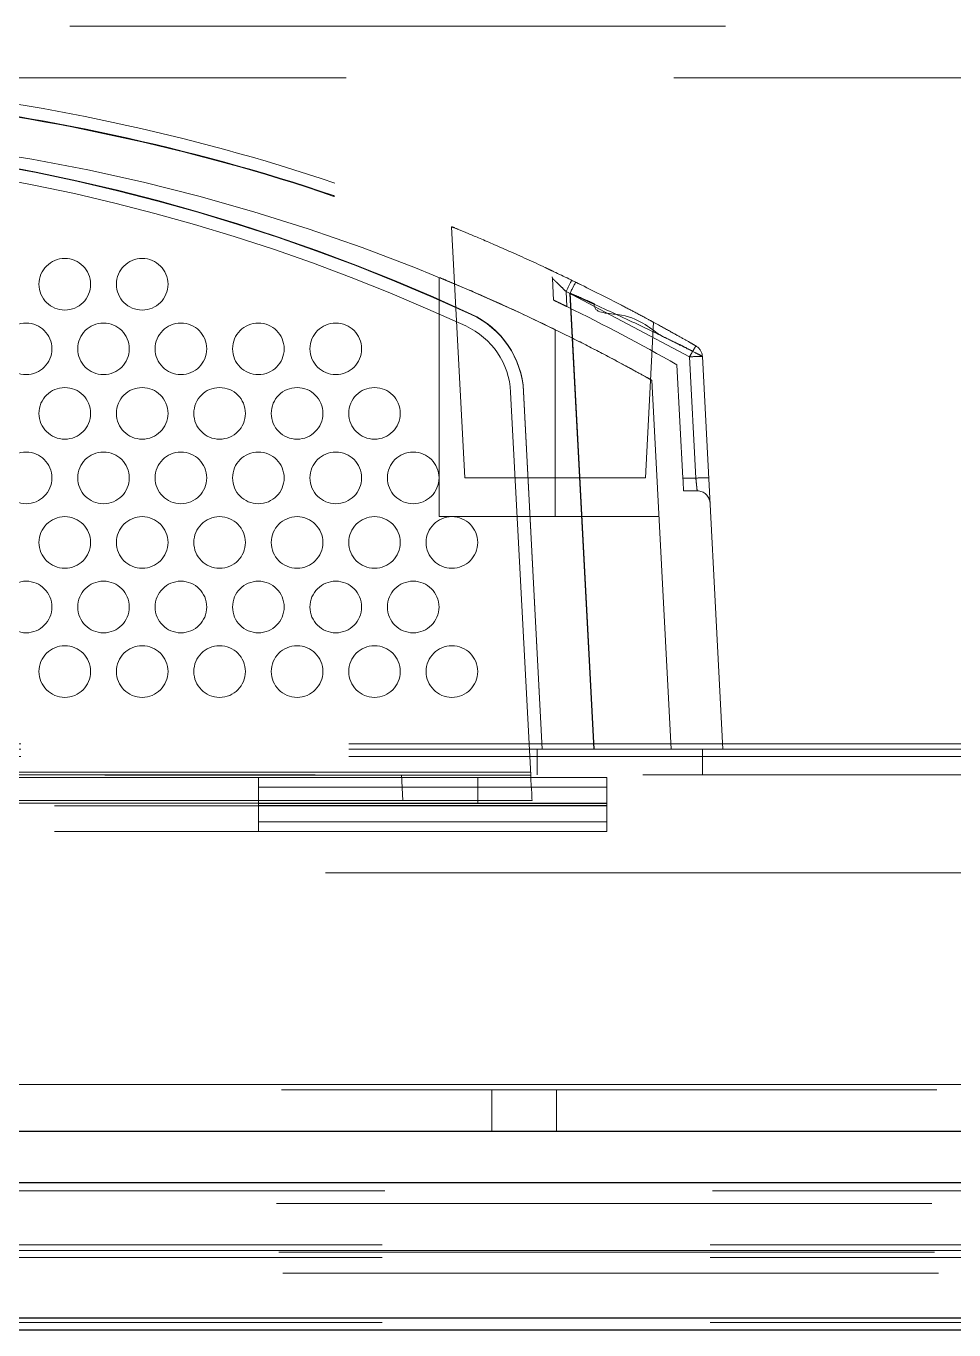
# Model space of a CAD drawing. Header units: millimetres. Extents: x 108 to 5832, y 144 to 4056.
# Drawn here: x 1396.5 to 1432.5, y 2801.3 to 2851.8 of the extents above; entities that cross this region are included whole.
import ezdxf

# ---------------------------------------------------------------- set-up
doc = ezdxf.new("R2010")
doc.units = ezdxf.units.MM
doc.header["$LTSCALE"] = 20
doc.linetypes.add('HIDDEN', pattern=[1.905, 1.27, -0.635])

msp = doc.modelspace()

# ---------------------------------------------------------------- linework, layer by layer
at = {"color": 1, "linetype": 'HIDDEN', "lineweight": 18}
for p, q in [((1131.502, 2851.787), (1454.602, 2851.787)), ((1383.502, 2849.787), (1454.602, 2849.787)), ((1412.992, 2844.016), (1413.502, 2834.287)), ((1412.502, 2842.033), (1412.502, 2832.787)), ((1416.891, 2842.073), (1416.899, 2842.009)), ((1416.899, 2842.009), (1416.943, 2841.172)), ((1417.456, 2840.923), (1417.425, 2841.503)), ((1422.206, 2838.975), (1417.425, 2841.503)), ((1417.425, 2841.503), (1422.206, 2838.975)), ((1422.206, 2838.975), (1417.425, 2841.503)), ((1417.425, 2841.503), (1422.206, 2838.975)), ((1422.206, 2838.975), (1417.425, 2841.503)), ((1417.425, 2841.503), (1422.206, 2838.975)), ((1422.206, 2838.975), (1417.425, 2841.503)), ((1417.425, 2841.503), (1422.206, 2838.975)), ((1422.206, 2838.975), (1417.425, 2841.503)), ((1417.425, 2841.503), (1422.206, 2838.975)), ((1422.206, 2838.975), (1417.425, 2841.503)), ((1417.425, 2841.503), (1422.206, 2838.975)), ((1422.206, 2838.975), (1417.425, 2841.503)), ((1417.425, 2841.503), (1422.206, 2838.975)), ((1422.206, 2838.975), (1417.425, 2841.503)), ((1417.425, 2841.503), (1422.206, 2838.975)), ((1422.206, 2838.975), (1417.425, 2841.503)), ((1417.425, 2841.503), (1422.206, 2838.975)), ((1422.206, 2838.975), (1417.425, 2841.503)), ((1417.425, 2841.503), (1422.206, 2838.975)), ((1422.206, 2838.975), (1417.425, 2841.503)), ((1417.425, 2841.503), (1422.206, 2838.975)), ((1422.206, 2838.975), (1417.425, 2841.503)), ((1417.425, 2841.503), (1422.206, 2838.975)), ((1422.206, 2838.975), (1417.425, 2841.503)), ((1417.425, 2841.503), (1422.206, 2838.975)), ((1422.206, 2838.975), (1417.425, 2841.503)), ((1417.425, 2841.503), (1422.206, 2838.975)), ((1422.206, 2838.975), (1417.425, 2841.503)), ((1417.425, 2841.503), (1422.206, 2838.975)), ((1422.206, 2838.975), (1417.425, 2841.503)), ((1417.425, 2841.503), (1422.206, 2838.975)), ((1422.206, 2838.975), (1417.425, 2841.503)), ((1417.425, 2841.503), (1422.206, 2838.975)), ((1422.206, 2838.975), (1417.425, 2841.503)), ((1417.425, 2841.503), (1422.206, 2838.975)), ((1422.206, 2838.975), (1417.425, 2841.503)), ((1417.425, 2841.503), (1422.206, 2838.975)), ((1417.573, 2841.426), (1418.498, 2823.787)), ((1418.509, 2823.787), (1417.584, 2841.443)), ((1413.75, 2840.617), (1413.75, 2840.634)), ((1420.502, 2834.287), (1420.818, 2840.313)), ((1417.002, 2840.032), (1417.002, 2832.787)), ((1417.663, 2839.705), (1418.497, 2823.787)), ((1418.504, 2823.787), (1417.67, 2839.701)), ((1421.951, 2834.279), (1421.721, 2838.667)), ((1422.206, 2838.975), (1422.452, 2834.279)), ((1422.706, 2838.992), (1423.502, 2823.787)), ((1415.278, 2837.605), (1416.055, 2822.779)), ((1415.778, 2837.64), (1415.778, 2837.622)), ((1416.504, 2823.787), (1415.778, 2837.64)), ((1415.778, 2837.622), (1416.503, 2823.787)), ((1421.5, 2823.787), (1420.751, 2838.067)), ((1413.502, 2834.287), (1420.502, 2834.287)), ((1422.452, 2834.279), (1421.951, 2834.279)), ((1421.977, 2833.787), (1422.504, 2833.787)), ((1412.502, 2832.787), (1417.002, 2832.787)), ((1417.002, 2832.787), (1421.028, 2832.787)), ((1142.302, 2823.987), (1445.702, 2823.987)), ((1142.302, 2823.787), (1445.702, 2823.787)), ((1142.302, 2823.5), (1445.702, 2823.5)), ((1416.302, 2823.787), (1416.302, 2822.787)), ((1422.707, 2822.787), (1422.707, 2823.787)), ((1445.803, 2822.787), (1142.202, 2822.787)), ((1170.949, 2822.779), (1416.055, 2822.779)), ((1416.05, 2822.886), (1170.955, 2822.886)), ((1394.502, 2822.687), (1405.502, 2822.687)), ((1405.502, 2822.687), (1419.002, 2822.687)), ((1405.502, 2822.687), (1405.502, 2822.307)), ((1411.1, 2821.787), (1411.048, 2822.787)), ((1414.002, 2822.687), (1414.002, 2821.687)), ((1419.002, 2822.307), (1419.002, 2822.687)), ((1405.502, 2822.307), (1419.002, 2822.307)), ((1405.502, 2822.307), (1405.502, 2821.675)), ((1419.002, 2821.675), (1419.002, 2822.307)), ((1169.002, 2821.587), (1419.002, 2821.587)), ((1416.107, 2821.787), (1170.898, 2821.787)), ((1394.502, 2821.687), (1405.502, 2821.687)), ((1405.502, 2821.687), (1419.002, 2821.687)), ((1405.502, 2821.675), (1419.002, 2821.675)), ((1405.502, 2821.587), (1405.502, 2821.675)), ((1419.002, 2821.599), (1405.502, 2821.599)), ((1405.502, 2820.587), (1405.502, 2821.587)), ((1419.002, 2821.675), (1419.002, 2821.587)), ((1419.002, 2821.587), (1419.002, 2820.587)), ((1405.502, 2820.968), (1419.002, 2820.968)), ((1169.002, 2820.587), (1419.002, 2820.587)), ((1471.602, 2818.987), (1126.51, 2818.987)), ((1120.109, 2810.787), (2765.495, 2810.787)), ((2765.295, 2810.587), (1120.309, 2810.587)), ((2759.095, 2810.787), (1126.51, 2810.787)), ((1414.552, 2810.587), (1414.552, 2808.987)), ((1417.052, 2808.987), (1417.052, 2810.587)), ((1448.502, 2806.67), (1139.502, 2806.67)), ((1139.502, 2806.187), (1448.502, 2806.187)), ((1448.402, 2804.587), (1139.602, 2804.587)), ((1448.402, 2804.358), (1139.602, 2804.358)), ((1139.602, 2804.358), (1448.402, 2804.358)), ((1139.602, 2804.298), (1448.402, 2804.298)), ((1448.402, 2804.087), (1139.6, 2804.087)), ((1139.752, 2803.487), (1448.252, 2803.487)), ((1448.502, 2801.761), (1139.502, 2801.761)), ((1448.402, 2801.577), (1139.602, 2801.577)), ((1169.002, 2801.297), (1419.002, 2801.297)), ((1417.502, 2801.297), (1417.502, 2801.287)), ((1419.002, 2801.297), (1419.002, 2801.287))]:
    msp.add_line(p, q, dxfattribs=at)
at = {"color": 7, "linetype": 'Continuous', "lineweight": 25}
for p, q in [((1119.802, 2808.987), (2765.802, 2808.987)), ((1467.802, 2806.987), (1121.802, 2806.987)), ((1139.502, 2801.761), (1448.502, 2801.761)), ((1139.502, 2801.287), (1448.502, 2801.287))]:
    msp.add_line(p, q, dxfattribs=at)
at = {"color": 1, "linetype": 'HIDDEN', "lineweight": 18, "flags": 128}
for points in [[(1421.951, 2834.279), (1421.956, 2834.182), (1421.961, 2834.09), (1421.965, 2834.005), (1421.969, 2833.931), (1421.973, 2833.87), (1421.975, 2833.825), (1421.976, 2833.797), (1421.977, 2833.787)], [(1416.107, 2821.787), (1416.106, 2821.806), (1416.103, 2821.863), (1416.098, 2821.954), (1416.092, 2822.077), (1416.084, 2822.227), (1416.075, 2822.399), (1416.065, 2822.585), (1416.055, 2822.779)]]:
    msp.add_lwpolyline(points, dxfattribs=at)
at = {"color": 1, "linetype": 'HIDDEN', "lineweight": 18}
for centre in [(1398.002, 2841.787), (1401.002, 2841.787), (1396.502, 2839.287), (1399.502, 2839.287), (1402.502, 2839.287), (1405.502, 2839.287), (1408.502, 2839.287), (1398.002, 2836.787), (1401.002, 2836.787), (1404.002, 2836.787), (1407.002, 2836.787), (1410.002, 2836.787), (1396.502, 2834.287), (1399.502, 2834.287), (1402.502, 2834.287), (1405.502, 2834.287), (1408.502, 2834.287), (1411.502, 2834.287), (1398.002, 2831.787), (1401.002, 2831.787), (1404.002, 2831.787), (1407.002, 2831.787), (1410.002, 2831.787), (1413.002, 2831.787), (1396.502, 2829.287), (1399.502, 2829.287), (1402.502, 2829.287), (1405.502, 2829.287), (1408.502, 2829.287), (1411.502, 2829.287), (1398.002, 2826.787), (1401.002, 2826.787), (1404.002, 2826.787), (1407.002, 2826.787), (1410.002, 2826.787), (1413.002, 2826.787)]:
    msp.add_circle(centre, 1, dxfattribs=at)
for centre, radius, start, end in [((1383.502, 2771.56), 76.227, 63.36981, 90), ((1382.002, 2771.883), 75.727, 65.21391, 84.77916), ((1382.002, 2771.865), 75.727, 65.21391, 84.77916), ((1382.002, 2771.874), 75.227, 65.21391, 84.76185), ((1431.753, 2834.688), 15.865, 152.7851, 154.5626), ((1447.779, 2826.829), 33.548, 153.3592, 154.2065), ((1422.209, 2839.315), 5.091, 149.9268, 155.293), ((1412.282, 2837.457), 3.5, 2.9997, 65.2138), ((1383.502, 2771.56), 77.227, 60.33767, 63.918), ((1412.282, 2837.448), 3, 3, 65.2139), ((1412.282, 2837.439), 3.5, 2.9986, 65.215), ((1383.502, 2771.56), 76.227, 60.74772, 63.36981), ((1422.206, 2838.966), 0.5, 3, 60.1359), ((1422.705, 2831.857), 7.135, 89.9935, 94.0061), ((1422.953, 2827.119), 7.177, 90.008, 93.9979), ((1422.504, 2833.287), 0.5, 3, 90)]:
    msp.add_arc(centre, radius, start, end, dxfattribs=at)
for points, knots in [([(1383.502, 2849.787), (1386.423, 2849.694), (1392.29, 2849.505), (1401.01, 2847.951), (1409.613, 2845.534), (1415.065, 2843.092), (1417.803, 2841.866)], [0, 0, 0, 0, 0.246695, 0.495589, 0.746687, 1, 1, 1, 1]), ([(1383.502, 2849.313), (1386.443, 2849.218), (1392.324, 2849.026), (1401.024, 2847.461), (1409.53, 2845.052), (1414.899, 2842.646), (1417.584, 2841.443)], [0, 0, 0, 0, 0.24998, 0.499967, 0.74997, 1, 1, 1, 1]), ([(1383.502, 2849.292), (1386.432, 2849.197), (1392.311, 2849.006), (1401.018, 2847.441), (1409.531, 2845.031), (1414.898, 2842.625), (1417.573, 2841.426)], [0, 0, 0, 0, 0.249194, 0.499999, 0.750805, 1, 1, 1, 1]), ([(1417.967, 2841.784), (1417.582, 2841.972), (1416.721, 2842.391), (1415.356, 2843.013), (1414.127, 2843.547), (1413.301, 2843.89), (1413.017, 2844.006), (1412.978, 2844.021), (1413.015, 2844.008), (1413.222, 2843.922), (1413.24, 2843.915)], [0, 0, 0, 0, 0.145311, 0.324622, 0.498594, 0.659046, 0.805981, 0.848565, 0.987146, 1, 1, 1, 1]), ([(1416.611, 2842.435), (1416.615, 2842.433), (1416.624, 2842.429), (1416.694, 2842.397), (1416.797, 2842.348), (1416.891, 2842.304), (1416.939, 2842.281)], [0, 0, 0, 0, 0.249204, 0.499999, 0.746629, 1, 1, 1, 1]), ([(1416.611, 2842.435), (1416.615, 2842.433), (1416.624, 2842.429), (1416.694, 2842.397), (1416.797, 2842.348), (1416.891, 2842.304), (1416.939, 2842.281)], [0, 0, 0, 0, 0.249204, 0.499999, 0.746629, 1, 1, 1, 1]), ([(1416.611, 2842.435), (1416.615, 2842.433), (1416.624, 2842.429), (1416.694, 2842.397), (1416.797, 2842.348), (1416.891, 2842.304), (1416.939, 2842.281)], [0, 0, 0, 0, 0.249204, 0.499999, 0.746629, 1, 1, 1, 1]), ([(1416.611, 2842.435), (1416.615, 2842.433), (1416.624, 2842.429), (1416.694, 2842.397), (1416.797, 2842.348), (1416.891, 2842.304), (1416.939, 2842.281)], [0, 0, 0, 0, 0.249204, 0.499999, 0.746629, 1, 1, 1, 1]), ([(1416.611, 2842.435), (1416.615, 2842.433), (1416.624, 2842.429), (1416.694, 2842.397), (1416.797, 2842.348), (1416.891, 2842.304), (1416.939, 2842.281)], [0, 0, 0, 0, 0.249204, 0.499999, 0.746629, 1, 1, 1, 1]), ([(1416.611, 2842.435), (1416.615, 2842.433), (1416.624, 2842.429), (1416.694, 2842.397), (1416.797, 2842.348), (1416.891, 2842.304), (1416.939, 2842.281)], [0, 0, 0, 0, 0.249204, 0.499999, 0.746629, 1, 1, 1, 1]), ([(1416.611, 2842.435), (1416.615, 2842.433), (1416.624, 2842.429), (1416.694, 2842.397), (1416.797, 2842.348), (1416.891, 2842.304), (1416.939, 2842.281)], [0, 0, 0, 0, 0.249204, 0.499999, 0.746629, 1, 1, 1, 1]), ([(1416.611, 2842.435), (1416.615, 2842.433), (1416.624, 2842.429), (1416.694, 2842.397), (1416.797, 2842.348), (1416.891, 2842.304), (1416.939, 2842.281)], [0, 0, 0, 0, 0.2493429, 0.5000026, 0.7466313, 1, 1, 1, 1]), ([(1416.611, 2842.435), (1416.615, 2842.433), (1416.624, 2842.429), (1416.694, 2842.397), (1416.797, 2842.348), (1416.891, 2842.304), (1416.939, 2842.281)], [0, 0, 0, 0, 0.2493429, 0.5000026, 0.7466313, 1, 1, 1, 1]), ([(1416.611, 2842.435), (1416.615, 2842.433), (1416.624, 2842.429), (1416.694, 2842.397), (1416.797, 2842.348), (1416.891, 2842.304), (1416.939, 2842.281)], [0, 0, 0, 0, 0.249339, 0.500129, 0.746635, 1, 1, 1, 1]), ([(1416.611, 2842.435), (1416.615, 2842.433), (1416.624, 2842.429), (1416.694, 2842.397), (1416.797, 2842.348), (1416.891, 2842.304), (1416.939, 2842.281)], [0, 0, 0, 0, 0.249339, 0.500129, 0.746635, 1, 1, 1, 1]), ([(1416.611, 2842.435), (1416.615, 2842.433), (1416.624, 2842.429), (1416.694, 2842.397), (1416.797, 2842.348), (1416.891, 2842.304), (1416.939, 2842.281)], [0, 0, 0, 0, 0.249339, 0.500129, 0.746635, 1, 1, 1, 1]), ([(1416.611, 2842.435), (1416.615, 2842.433), (1416.624, 2842.429), (1416.694, 2842.397), (1416.797, 2842.348), (1416.891, 2842.304), (1416.939, 2842.281)], [0, 0, 0, 0, 0.249335, 0.500119, 0.74674, 1, 1, 1, 1]), ([(1416.611, 2842.435), (1416.615, 2842.433), (1416.624, 2842.429), (1416.694, 2842.397), (1416.797, 2842.348), (1416.891, 2842.304), (1416.939, 2842.281)], [0, 0, 0, 0, 0.249335, 0.500119, 0.74674, 1, 1, 1, 1]), ([(1416.611, 2842.435), (1416.615, 2842.433), (1416.624, 2842.429), (1416.694, 2842.397), (1416.797, 2842.348), (1416.891, 2842.304), (1416.939, 2842.281)], [0, 0, 0, 0, 0.249335, 0.500119, 0.74674, 1, 1, 1, 1]), ([(1416.611, 2842.435), (1416.615, 2842.433), (1416.624, 2842.429), (1416.694, 2842.397), (1416.797, 2842.348), (1416.891, 2842.304), (1416.939, 2842.281)], [0, 0, 0, 0, 0.249335, 0.500119, 0.74674, 1, 1, 1, 1]), ([(1416.611, 2842.435), (1416.615, 2842.433), (1416.624, 2842.429), (1416.694, 2842.397), (1416.797, 2842.348), (1416.891, 2842.304), (1416.939, 2842.281)], [0, 0, 0, 0, 0.2492287, 0.5000486, 0.7467039, 1, 1, 1, 1]), ([(1416.611, 2842.435), (1416.615, 2842.433), (1416.624, 2842.429), (1416.694, 2842.397), (1416.797, 2842.348), (1416.891, 2842.304), (1416.939, 2842.281)], [0, 0, 0, 0, 0.249204, 0.499999, 0.746629, 1, 1, 1, 1]), ([(1416.611, 2842.435), (1416.615, 2842.433), (1416.624, 2842.429), (1416.694, 2842.397), (1416.797, 2842.348), (1416.891, 2842.304), (1416.939, 2842.281)], [0, 0, 0, 0, 0.249204, 0.499999, 0.746629, 1, 1, 1, 1]), ([(1417.002, 2840.032), (1416.461, 2840.292), (1415.376, 2840.813), (1413.93, 2841.455), (1412.951, 2841.871), (1412.496, 2842.058), (1412.544, 2842.038), (1412.558, 2842.033)], [0, 0, 0, 0, 0.2433454, 0.4872901, 0.7140938, 0.9204858, 1, 1, 1, 1]), ([(1417.425, 2841.503), (1417.361, 2841.566), (1417.237, 2841.689), (1417.089, 2841.832), (1416.992, 2841.923), (1416.939, 2841.973), (1416.905, 2842.004), (1416.901, 2842.007), (1416.899, 2842.009)], [0, 0, 0, 0, 0.277534, 0.540385, 0.671908, 0.790189, 0.898328, 1, 1, 1, 1]), ([(1416.899, 2842.009), (1416.901, 2842.007), (1416.905, 2842.004), (1416.939, 2841.973), (1416.992, 2841.923), (1417.089, 2841.832), (1417.236, 2841.689), (1417.361, 2841.566), (1417.425, 2841.503)], [0, 0, 0, 0, 0.101669, 0.20964, 0.32785, 0.459174, 0.722473, 1, 1, 1, 1]), ([(1417.425, 2841.503), (1417.361, 2841.566), (1417.237, 2841.689), (1417.089, 2841.832), (1416.992, 2841.923), (1416.939, 2841.973), (1416.905, 2842.004), (1416.901, 2842.007), (1416.899, 2842.009)], [0, 0, 0, 0, 0.277534, 0.540385, 0.671908, 0.790189, 0.898328, 1, 1, 1, 1]), ([(1416.899, 2842.009), (1416.901, 2842.007), (1416.905, 2842.004), (1416.939, 2841.973), (1416.992, 2841.923), (1417.089, 2841.832), (1417.236, 2841.689), (1417.361, 2841.566), (1417.425, 2841.503)], [0, 0, 0, 0, 0.101669, 0.20964, 0.32785, 0.459174, 0.722473, 1, 1, 1, 1]), ([(1417.425, 2841.503), (1417.361, 2841.566), (1417.237, 2841.689), (1417.089, 2841.832), (1416.992, 2841.923), (1416.939, 2841.973), (1416.905, 2842.004), (1416.901, 2842.007), (1416.899, 2842.009)], [0, 0, 0, 0, 0.277534, 0.540385, 0.671908, 0.790189, 0.898328, 1, 1, 1, 1]), ([(1416.899, 2842.009), (1416.901, 2842.007), (1416.905, 2842.004), (1416.939, 2841.973), (1416.992, 2841.923), (1417.089, 2841.832), (1417.236, 2841.689), (1417.361, 2841.566), (1417.425, 2841.503)], [0, 0, 0, 0, 0.101669, 0.20964, 0.32785, 0.459174, 0.722473, 1, 1, 1, 1]), ([(1417.425, 2841.503), (1417.361, 2841.566), (1417.237, 2841.689), (1417.089, 2841.832), (1416.992, 2841.923), (1416.939, 2841.973), (1416.905, 2842.004), (1416.901, 2842.007), (1416.899, 2842.009)], [0, 0, 0, 0, 0.277534, 0.540385, 0.671908, 0.790189, 0.898328, 1, 1, 1, 1]), ([(1416.899, 2842.009), (1416.901, 2842.007), (1416.905, 2842.004), (1416.939, 2841.973), (1416.992, 2841.923), (1417.089, 2841.832), (1417.236, 2841.689), (1417.361, 2841.566), (1417.425, 2841.503)], [0, 0, 0, 0, 0.101669, 0.20964, 0.32785, 0.459174, 0.722473, 1, 1, 1, 1]), ([(1417.425, 2841.503), (1417.361, 2841.566), (1417.237, 2841.689), (1417.089, 2841.832), (1416.992, 2841.923), (1416.939, 2841.973), (1416.905, 2842.004), (1416.901, 2842.007), (1416.899, 2842.009)], [0, 0, 0, 0, 0.277534, 0.540385, 0.671908, 0.790189, 0.898328, 1, 1, 1, 1]), ([(1416.899, 2842.009), (1416.901, 2842.007), (1416.905, 2842.004), (1416.939, 2841.973), (1416.992, 2841.923), (1417.089, 2841.832), (1417.236, 2841.689), (1417.361, 2841.566), (1417.425, 2841.503)], [0, 0, 0, 0, 0.101669, 0.20964, 0.32785, 0.459174, 0.722473, 1, 1, 1, 1]), ([(1417.425, 2841.503), (1417.361, 2841.566), (1417.237, 2841.689), (1417.089, 2841.832), (1416.992, 2841.923), (1416.939, 2841.973), (1416.905, 2842.004), (1416.901, 2842.007), (1416.899, 2842.009)], [0, 0, 0, 0, 0.2775, 0.540319, 0.671826, 0.790093, 0.898219, 1, 1, 1, 1]), ([(1416.899, 2842.009), (1416.901, 2842.007), (1416.905, 2842.004), (1416.939, 2841.973), (1416.992, 2841.923), (1417.089, 2841.832), (1417.236, 2841.689), (1417.361, 2841.566), (1417.425, 2841.503)], [0, 0, 0, 0, 0.101669, 0.20964, 0.32785, 0.459174, 0.722473, 1, 1, 1, 1]), ([(1417.425, 2841.503), (1417.361, 2841.566), (1417.237, 2841.689), (1417.089, 2841.832), (1416.992, 2841.923), (1416.939, 2841.973), (1416.905, 2842.004), (1416.901, 2842.007), (1416.899, 2842.009)], [0, 0, 0, 0, 0.2774982, 0.5403751, 0.6718122, 0.7900838, 0.8982148, 1, 1, 1, 1]), ([(1416.899, 2842.009), (1416.901, 2842.007), (1416.905, 2842.004), (1416.939, 2841.973), (1416.992, 2841.923), (1417.089, 2841.832), (1417.236, 2841.689), (1417.361, 2841.566), (1417.425, 2841.503)], [0, 0, 0, 0, 0.101669, 0.20964, 0.32785, 0.459174, 0.722473, 1, 1, 1, 1]), ([(1417.425, 2841.503), (1417.361, 2841.566), (1417.237, 2841.689), (1417.089, 2841.832), (1416.992, 2841.923), (1416.939, 2841.973), (1416.905, 2842.004), (1416.901, 2842.007), (1416.899, 2842.009)], [0, 0, 0, 0, 0.2774982, 0.5403751, 0.6718122, 0.7900838, 0.8982148, 1, 1, 1, 1]), ([(1416.899, 2842.009), (1416.901, 2842.007), (1416.905, 2842.004), (1416.939, 2841.973), (1416.992, 2841.923), (1417.089, 2841.832), (1417.236, 2841.689), (1417.361, 2841.566), (1417.425, 2841.503)], [0, 0, 0, 0, 0.101669, 0.20964, 0.32785, 0.459174, 0.722473, 1, 1, 1, 1]), ([(1417.425, 2841.503), (1417.361, 2841.566), (1417.237, 2841.689), (1417.089, 2841.832), (1416.992, 2841.923), (1416.939, 2841.973), (1416.905, 2842.004), (1416.901, 2842.007), (1416.899, 2842.009)], [0, 0, 0, 0, 0.277503, 0.540384, 0.671823, 0.790193, 0.898213, 1, 1, 1, 1]), ([(1416.899, 2842.009), (1416.901, 2842.007), (1416.905, 2842.004), (1416.939, 2841.973), (1416.992, 2841.923), (1417.089, 2841.832), (1417.236, 2841.689), (1417.361, 2841.566), (1417.425, 2841.503)], [0, 0, 0, 0, 0.101669, 0.20964, 0.32785, 0.459174, 0.722473, 1, 1, 1, 1]), ([(1417.425, 2841.503), (1417.361, 2841.566), (1417.237, 2841.689), (1417.089, 2841.832), (1416.992, 2841.923), (1416.939, 2841.973), (1416.905, 2842.004), (1416.901, 2842.007), (1416.899, 2842.009)], [0, 0, 0, 0, 0.277503, 0.540384, 0.671823, 0.790193, 0.898213, 1, 1, 1, 1]), ([(1416.899, 2842.009), (1416.901, 2842.007), (1416.905, 2842.004), (1416.939, 2841.973), (1416.992, 2841.923), (1417.089, 2841.832), (1417.236, 2841.689), (1417.361, 2841.566), (1417.425, 2841.503)], [0, 0, 0, 0, 0.101669, 0.20964, 0.32785, 0.459174, 0.722473, 1, 1, 1, 1]), ([(1417.425, 2841.503), (1417.361, 2841.566), (1417.237, 2841.689), (1417.089, 2841.832), (1416.992, 2841.923), (1416.939, 2841.973), (1416.905, 2842.004), (1416.901, 2842.007), (1416.899, 2842.009)], [0, 0, 0, 0, 0.277503, 0.540384, 0.671823, 0.790193, 0.898213, 1, 1, 1, 1]), ([(1416.899, 2842.009), (1416.901, 2842.007), (1416.905, 2842.004), (1416.939, 2841.973), (1416.992, 2841.923), (1417.089, 2841.832), (1417.236, 2841.689), (1417.361, 2841.566), (1417.425, 2841.503)], [0, 0, 0, 0, 0.101669, 0.20964, 0.32785, 0.459174, 0.722473, 1, 1, 1, 1]), ([(1417.425, 2841.503), (1417.361, 2841.566), (1417.237, 2841.689), (1417.089, 2841.832), (1416.992, 2841.923), (1416.939, 2841.973), (1416.905, 2842.004), (1416.901, 2842.007), (1416.899, 2842.009)], [0, 0, 0, 0, 0.277526, 0.540369, 0.671812, 0.790186, 0.89821, 1, 1, 1, 1]), ([(1416.899, 2842.009), (1416.901, 2842.007), (1416.905, 2842.004), (1416.939, 2841.973), (1416.992, 2841.923), (1417.089, 2841.832), (1417.236, 2841.689), (1417.361, 2841.566), (1417.425, 2841.503)], [0, 0, 0, 0, 0.101669, 0.20964, 0.32785, 0.459174, 0.722473, 1, 1, 1, 1]), ([(1417.425, 2841.503), (1417.361, 2841.566), (1417.237, 2841.689), (1417.089, 2841.832), (1416.992, 2841.923), (1416.939, 2841.973), (1416.905, 2842.004), (1416.901, 2842.007), (1416.899, 2842.009)], [0, 0, 0, 0, 0.277526, 0.540369, 0.671812, 0.790186, 0.89821, 1, 1, 1, 1]), ([(1416.899, 2842.009), (1416.901, 2842.007), (1416.905, 2842.004), (1416.939, 2841.973), (1416.992, 2841.923), (1417.088, 2841.832), (1417.237, 2841.689), (1417.361, 2841.566), (1417.425, 2841.503)], [0, 0, 0, 0, 0.101666, 0.209634, 0.327841, 0.459237, 0.722481, 1, 1, 1, 1]), ([(1417.425, 2841.503), (1417.361, 2841.566), (1417.237, 2841.689), (1417.089, 2841.832), (1416.992, 2841.923), (1416.939, 2841.973), (1416.905, 2842.004), (1416.901, 2842.007), (1416.899, 2842.009)], [0, 0, 0, 0, 0.277526, 0.540369, 0.671812, 0.790186, 0.89821, 1, 1, 1, 1]), ([(1416.899, 2842.009), (1416.901, 2842.007), (1416.905, 2842.004), (1416.939, 2841.973), (1416.992, 2841.923), (1417.088, 2841.832), (1417.237, 2841.689), (1417.361, 2841.566), (1417.425, 2841.503)], [0, 0, 0, 0, 0.101666, 0.209634, 0.327841, 0.459237, 0.722481, 1, 1, 1, 1]), ([(1417.425, 2841.503), (1417.361, 2841.566), (1417.237, 2841.689), (1417.089, 2841.832), (1416.992, 2841.923), (1416.939, 2841.973), (1416.905, 2842.004), (1416.901, 2842.007), (1416.899, 2842.009)], [0, 0, 0, 0, 0.277526, 0.540369, 0.671812, 0.790186, 0.89821, 1, 1, 1, 1]), ([(1416.899, 2842.009), (1416.901, 2842.007), (1416.905, 2842.004), (1416.939, 2841.973), (1416.992, 2841.923), (1417.088, 2841.832), (1417.237, 2841.689), (1417.361, 2841.566), (1417.425, 2841.503)], [0, 0, 0, 0, 0.101666, 0.209634, 0.327841, 0.459237, 0.722481, 1, 1, 1, 1]), ([(1417.425, 2841.503), (1417.361, 2841.566), (1417.237, 2841.689), (1417.089, 2841.832), (1416.992, 2841.923), (1416.939, 2841.973), (1416.905, 2842.004), (1416.901, 2842.007), (1416.899, 2842.009)], [0, 0, 0, 0, 0.2775285, 0.5403737, 0.6718186, 0.7901932, 0.8983305, 1, 1, 1, 1]), ([(1416.899, 2842.009), (1416.901, 2842.007), (1416.905, 2842.004), (1416.939, 2841.973), (1416.992, 2841.923), (1417.088, 2841.832), (1417.237, 2841.689), (1417.361, 2841.566), (1417.425, 2841.503)], [0, 0, 0, 0, 0.101664, 0.209631, 0.327836, 0.459231, 0.72247, 1, 1, 1, 1]), ([(1417.425, 2841.503), (1417.361, 2841.566), (1417.237, 2841.689), (1417.089, 2841.832), (1416.992, 2841.923), (1416.939, 2841.973), (1416.905, 2842.004), (1416.901, 2842.007), (1416.899, 2842.009)], [0, 0, 0, 0, 0.2775285, 0.5403737, 0.6718186, 0.7901932, 0.8983305, 1, 1, 1, 1]), ([(1416.899, 2842.009), (1416.901, 2842.007), (1416.905, 2842.004), (1416.939, 2841.973), (1416.992, 2841.923), (1417.088, 2841.832), (1417.237, 2841.689), (1417.361, 2841.566), (1417.425, 2841.503)], [0, 0, 0, 0, 0.101555, 0.209535, 0.327754, 0.459165, 0.722437, 1, 1, 1, 1]), ([(1417.425, 2841.503), (1417.361, 2841.566), (1417.237, 2841.689), (1417.089, 2841.832), (1416.992, 2841.923), (1416.939, 2841.973), (1416.905, 2842.004), (1416.901, 2842.007), (1416.899, 2842.009)], [0, 0, 0, 0, 0.2775285, 0.5403737, 0.6718186, 0.7901932, 0.8983305, 1, 1, 1, 1]), ([(1416.899, 2842.009), (1416.901, 2842.007), (1416.905, 2842.004), (1416.939, 2841.973), (1416.992, 2841.923), (1417.088, 2841.832), (1417.237, 2841.689), (1417.361, 2841.566), (1417.425, 2841.503)], [0, 0, 0, 0, 0.101555, 0.209535, 0.327754, 0.459165, 0.722437, 1, 1, 1, 1]), ([(1417.425, 2841.503), (1417.361, 2841.566), (1417.237, 2841.689), (1417.089, 2841.832), (1416.992, 2841.923), (1416.939, 2841.973), (1416.905, 2842.004), (1416.901, 2842.007), (1416.899, 2842.009)], [0, 0, 0, 0, 0.2775285, 0.5403737, 0.6718186, 0.7901932, 0.8983305, 1, 1, 1, 1]), ([(1416.899, 2842.009), (1416.901, 2842.007), (1416.905, 2842.004), (1416.939, 2841.973), (1416.992, 2841.923), (1417.088, 2841.832), (1417.237, 2841.689), (1417.361, 2841.566), (1417.425, 2841.503)], [0, 0, 0, 0, 0.101555, 0.209535, 0.327754, 0.459165, 0.722437, 1, 1, 1, 1]), ([(1417.803, 2841.866), (1418.369, 2841.585), (1419.501, 2841.023), (1420.773, 2840.341), (1421.593, 2839.888), (1422.072, 2839.619), (1422.394, 2839.435), (1422.435, 2839.411), (1422.455, 2839.399)], [0, 0, 0, 0, 0.248402, 0.497534, 0.623288, 0.748671, 0.873952, 1, 1, 1, 1]), ([(1416.943, 2841.172), (1416.947, 2841.17), (1416.957, 2841.165), (1417.029, 2841.13), (1417.137, 2841.078), (1417.284, 2841.007), (1417.396, 2840.952), (1417.456, 2840.923)], [0, 0, 0, 0, 0.181665, 0.362992, 0.552265, 0.7629, 1, 1, 1, 1]), ([(1422.706, 2838.992), (1422.684, 2839.004), (1422.64, 2839.027), (1422.296, 2839.203), (1421.776, 2839.467), (1420.884, 2839.907), (1419.503, 2840.568), (1418.241, 2841.135), (1417.611, 2841.41), (1417.573, 2841.426)], [0, 0, 0, 0, 0.124531, 0.253305, 0.373111, 0.504483, 0.752731, 0.985411, 1, 1, 1, 1]), ([(1417.584, 2841.443), (1417.819, 2841.34), (1418.112, 2841.211), (1418.418, 2841.076), (1418.494, 2841.04), (1418.513, 2841.032), (1418.518, 2841.029), (1418.519, 2841.029), (1418.52, 2841.029), (1418.52, 2841.029), (1418.47, 2840.658), (1420.085, 2840.701), (1420.818, 2839.888), (1421.783, 2839.487), (1422.292, 2839.21), (1422.64, 2839.032), (1422.684, 2839.005), (1422.706, 2838.992)], [0, 0, 0, 0, 0.092662, 0.115885, 0.121712, 0.123185, 0.123554, 0.123655, 0.123679, 0.123687, 0.123691, 0.246695, 0.494291, 0.625532, 0.746197, 0.874641, 1, 1, 1, 1]), ([(1420.818, 2840.313), (1420.781, 2840.334), (1420.705, 2840.375), (1420.232, 2840.631), (1419.768, 2840.872), (1419.574, 2840.973)], [0, 0, 0, 0, 0.368796, 0.736893, 1, 1, 1, 1]), ([(1420.751, 2838.067), (1420.725, 2838.081), (1420.672, 2838.111), (1420.265, 2838.337), (1419.65, 2838.673), (1418.769, 2839.143), (1418.063, 2839.501), (1417.67, 2839.701)], [0, 0, 0, 0, 0.174759, 0.349191, 0.531545, 0.738937, 1, 1, 1, 1]), ([(1422.455, 2839.399), (1422.453, 2839.397), (1422.45, 2839.392), (1422.425, 2839.35), (1422.387, 2839.286), (1422.34, 2839.207), (1422.284, 2839.107), (1422.233, 2839.031), (1422.207, 2838.975), (1422.206, 2838.975)], [0, 0, 0, 0, 0.167184, 0.306296, 0.500169, 0.652926, 0.7604, 0.996904, 1, 1, 1, 1]), ([(1422.206, 2838.975), (1422.237, 2839.029), (1422.287, 2839.114), (1422.344, 2839.213), (1422.385, 2839.283), (1422.418, 2839.337), (1422.447, 2839.388), (1422.452, 2839.395), (1422.455, 2839.399)], [0, 0, 0, 0, 0.2395824, 0.3813392, 0.499907, 0.6487129, 0.7773096, 1, 1, 1, 1]), ([(1422.455, 2839.399), (1422.453, 2839.397), (1422.45, 2839.392), (1422.425, 2839.35), (1422.387, 2839.286), (1422.34, 2839.207), (1422.284, 2839.107), (1422.233, 2839.031), (1422.207, 2838.975), (1422.206, 2838.975)], [0, 0, 0, 0, 0.167184, 0.306296, 0.500169, 0.652926, 0.7604, 0.996904, 1, 1, 1, 1]), ([(1422.206, 2838.975), (1422.237, 2839.029), (1422.287, 2839.114), (1422.344, 2839.213), (1422.385, 2839.283), (1422.418, 2839.337), (1422.447, 2839.388), (1422.452, 2839.395), (1422.455, 2839.399)], [0, 0, 0, 0, 0.2395824, 0.3813392, 0.499907, 0.6487129, 0.7773096, 1, 1, 1, 1]), ([(1422.455, 2839.399), (1422.453, 2839.397), (1422.45, 2839.392), (1422.425, 2839.35), (1422.387, 2839.286), (1422.34, 2839.207), (1422.284, 2839.107), (1422.233, 2839.031), (1422.207, 2838.975), (1422.206, 2838.975)], [0, 0, 0, 0, 0.1671829, 0.3062948, 0.500167, 0.6529234, 0.7603972, 0.9969004, 1, 1, 1, 1]), ([(1422.206, 2838.975), (1422.237, 2839.029), (1422.287, 2839.114), (1422.344, 2839.213), (1422.385, 2839.283), (1422.418, 2839.337), (1422.447, 2839.388), (1422.452, 2839.395), (1422.455, 2839.399)], [0, 0, 0, 0, 0.2395824, 0.3813392, 0.499907, 0.6487129, 0.7773096, 1, 1, 1, 1]), ([(1422.455, 2839.399), (1422.453, 2839.397), (1422.45, 2839.392), (1422.425, 2839.35), (1422.387, 2839.286), (1422.34, 2839.207), (1422.284, 2839.107), (1422.233, 2839.031), (1422.207, 2838.975), (1422.206, 2838.975)], [0, 0, 0, 0, 0.1671829, 0.3062948, 0.500167, 0.6529234, 0.7603972, 0.9969004, 1, 1, 1, 1]), ([(1422.206, 2838.975), (1422.237, 2839.029), (1422.287, 2839.114), (1422.344, 2839.213), (1422.385, 2839.283), (1422.418, 2839.337), (1422.447, 2839.388), (1422.452, 2839.395), (1422.455, 2839.399)], [0, 0, 0, 0, 0.239546, 0.381281, 0.499831, 0.648615, 0.777192, 1, 1, 1, 1]), ([(1422.455, 2839.399), (1422.453, 2839.397), (1422.45, 2839.392), (1422.425, 2839.35), (1422.387, 2839.286), (1422.34, 2839.207), (1422.284, 2839.107), (1422.233, 2839.031), (1422.207, 2838.975), (1422.206, 2838.975)], [0, 0, 0, 0, 0.1671829, 0.3062948, 0.500167, 0.6529234, 0.7603972, 0.9969004, 1, 1, 1, 1]), ([(1422.206, 2838.975), (1422.237, 2839.029), (1422.287, 2839.114), (1422.344, 2839.213), (1422.385, 2839.283), (1422.418, 2839.337), (1422.447, 2839.388), (1422.452, 2839.395), (1422.455, 2839.399)], [0, 0, 0, 0, 0.239546, 0.381281, 0.499831, 0.648615, 0.777192, 1, 1, 1, 1]), ([(1422.455, 2839.399), (1422.453, 2839.397), (1422.45, 2839.392), (1422.425, 2839.35), (1422.387, 2839.286), (1422.34, 2839.207), (1422.284, 2839.107), (1422.233, 2839.031), (1422.207, 2838.975), (1422.206, 2838.975)], [0, 0, 0, 0, 0.1671829, 0.3062948, 0.500167, 0.6529234, 0.7603972, 0.9969004, 1, 1, 1, 1]), ([(1422.206, 2838.975), (1422.237, 2839.029), (1422.287, 2839.114), (1422.344, 2839.213), (1422.385, 2839.283), (1422.418, 2839.337), (1422.447, 2839.388), (1422.452, 2839.395), (1422.455, 2839.399)], [0, 0, 0, 0, 0.239546, 0.381281, 0.499831, 0.648615, 0.777192, 1, 1, 1, 1]), ([(1422.455, 2839.399), (1422.453, 2839.397), (1422.45, 2839.392), (1422.425, 2839.35), (1422.387, 2839.286), (1422.34, 2839.207), (1422.284, 2839.107), (1422.233, 2839.031), (1422.207, 2838.975), (1422.206, 2838.975)], [0, 0, 0, 0, 0.1671829, 0.3062948, 0.500167, 0.6529234, 0.7603972, 0.9969004, 1, 1, 1, 1]), ([(1422.206, 2838.975), (1422.237, 2839.029), (1422.287, 2839.114), (1422.344, 2839.213), (1422.385, 2839.283), (1422.418, 2839.337), (1422.447, 2839.388), (1422.452, 2839.395), (1422.455, 2839.399)], [0, 0, 0, 0, 0.239546, 0.381281, 0.499831, 0.648615, 0.777192, 1, 1, 1, 1]), ([(1422.455, 2839.399), (1422.453, 2839.397), (1422.45, 2839.392), (1422.425, 2839.351), (1422.387, 2839.286), (1422.34, 2839.207), (1422.284, 2839.107), (1422.233, 2839.031), (1422.207, 2838.975), (1422.206, 2838.975)], [0, 0, 0, 0, 0.1671754, 0.3064244, 0.5001634, 0.6530089, 0.760408, 0.9969006, 1, 1, 1, 1]), ([(1422.206, 2838.975), (1422.237, 2839.028), (1422.287, 2839.114), (1422.344, 2839.213), (1422.385, 2839.283), (1422.418, 2839.337), (1422.447, 2839.388), (1422.452, 2839.395), (1422.455, 2839.399)], [0, 0, 0, 0, 0.239587, 0.381255, 0.49981, 0.6486, 0.777182, 1, 1, 1, 1]), ([(1422.455, 2839.399), (1422.453, 2839.397), (1422.45, 2839.392), (1422.425, 2839.351), (1422.387, 2839.286), (1422.34, 2839.207), (1422.284, 2839.107), (1422.233, 2839.031), (1422.207, 2838.975), (1422.206, 2838.975)], [0, 0, 0, 0, 0.1671754, 0.3064244, 0.5001634, 0.6530089, 0.760408, 0.9969006, 1, 1, 1, 1]), ([(1422.206, 2838.975), (1422.237, 2839.028), (1422.287, 2839.114), (1422.344, 2839.213), (1422.385, 2839.283), (1422.418, 2839.337), (1422.447, 2839.388), (1422.452, 2839.395), (1422.455, 2839.399)], [0, 0, 0, 0, 0.239593, 0.381263, 0.49992, 0.648592, 0.777177, 1, 1, 1, 1]), ([(1422.455, 2839.399), (1422.453, 2839.397), (1422.45, 2839.392), (1422.425, 2839.351), (1422.387, 2839.286), (1422.34, 2839.207), (1422.284, 2839.107), (1422.233, 2839.031), (1422.207, 2838.975), (1422.206, 2838.975)], [0, 0, 0, 0, 0.1671754, 0.3064244, 0.5001634, 0.6530089, 0.760408, 0.9969006, 1, 1, 1, 1]), ([(1422.206, 2838.975), (1422.237, 2839.028), (1422.287, 2839.114), (1422.344, 2839.213), (1422.385, 2839.283), (1422.418, 2839.337), (1422.447, 2839.388), (1422.452, 2839.395), (1422.455, 2839.399)], [0, 0, 0, 0, 0.239593, 0.381263, 0.49992, 0.648592, 0.777177, 1, 1, 1, 1]), ([(1422.455, 2839.399), (1422.453, 2839.397), (1422.45, 2839.392), (1422.425, 2839.351), (1422.387, 2839.286), (1422.34, 2839.207), (1422.284, 2839.107), (1422.233, 2839.031), (1422.207, 2838.975), (1422.206, 2838.975)], [0, 0, 0, 0, 0.1671754, 0.3064244, 0.5001634, 0.6530089, 0.760408, 0.9969006, 1, 1, 1, 1]), ([(1422.206, 2838.975), (1422.237, 2839.028), (1422.287, 2839.114), (1422.344, 2839.213), (1422.385, 2839.283), (1422.418, 2839.337), (1422.447, 2839.388), (1422.452, 2839.395), (1422.455, 2839.399)], [0, 0, 0, 0, 0.239593, 0.381263, 0.49992, 0.648592, 0.777177, 1, 1, 1, 1]), ([(1422.455, 2839.399), (1422.453, 2839.397), (1422.45, 2839.392), (1422.425, 2839.351), (1422.387, 2839.286), (1422.34, 2839.207), (1422.284, 2839.107), (1422.233, 2839.031), (1422.207, 2838.975), (1422.206, 2838.975)], [0, 0, 0, 0, 0.167171, 0.306416, 0.50015, 0.652991, 0.760387, 0.996904, 1, 1, 1, 1]), ([(1422.206, 2838.975), (1422.237, 2839.028), (1422.287, 2839.114), (1422.344, 2839.213), (1422.385, 2839.283), (1422.418, 2839.337), (1422.447, 2839.388), (1422.452, 2839.395), (1422.455, 2839.399)], [0, 0, 0, 0, 0.239593, 0.381263, 0.49992, 0.648592, 0.777177, 1, 1, 1, 1]), ([(1422.455, 2839.399), (1422.453, 2839.397), (1422.45, 2839.392), (1422.425, 2839.351), (1422.387, 2839.286), (1422.34, 2839.207), (1422.284, 2839.107), (1422.233, 2839.031), (1422.207, 2838.975), (1422.206, 2838.975)], [0, 0, 0, 0, 0.167171, 0.306416, 0.50015, 0.652991, 0.760387, 0.996904, 1, 1, 1, 1]), ([(1422.206, 2838.975), (1422.237, 2839.028), (1422.287, 2839.114), (1422.344, 2839.213), (1422.385, 2839.283), (1422.418, 2839.337), (1422.447, 2839.388), (1422.452, 2839.395), (1422.455, 2839.399)], [0, 0, 0, 0, 0.2395967, 0.38127, 0.4999289, 0.6487244, 0.7771736, 1, 1, 1, 1]), ([(1422.455, 2839.399), (1422.453, 2839.397), (1422.45, 2839.392), (1422.425, 2839.351), (1422.387, 2839.286), (1422.34, 2839.207), (1422.284, 2839.107), (1422.233, 2839.031), (1422.207, 2838.975), (1422.206, 2838.975)], [0, 0, 0, 0, 0.167171, 0.306416, 0.50015, 0.652991, 0.760387, 0.996904, 1, 1, 1, 1]), ([(1422.206, 2838.975), (1422.237, 2839.029), (1422.287, 2839.114), (1422.344, 2839.213), (1422.385, 2839.283), (1422.418, 2839.337), (1422.447, 2839.388), (1422.452, 2839.395), (1422.455, 2839.399)], [0, 0, 0, 0, 0.239606, 0.381358, 0.499922, 0.648724, 0.777316, 1, 1, 1, 1]), ([(1422.455, 2839.399), (1422.453, 2839.397), (1422.45, 2839.392), (1422.425, 2839.351), (1422.387, 2839.286), (1422.34, 2839.207), (1422.284, 2839.107), (1422.233, 2839.031), (1422.207, 2838.975), (1422.206, 2838.975)], [0, 0, 0, 0, 0.167166, 0.306407, 0.50026, 0.653001, 0.760394, 0.996905, 1, 1, 1, 1]), ([(1422.206, 2838.975), (1422.237, 2839.029), (1422.287, 2839.114), (1422.344, 2839.213), (1422.385, 2839.283), (1422.418, 2839.337), (1422.447, 2839.388), (1422.452, 2839.395), (1422.455, 2839.399)], [0, 0, 0, 0, 0.239606, 0.381358, 0.499922, 0.648724, 0.777316, 1, 1, 1, 1]), ([(1422.455, 2839.399), (1422.453, 2839.397), (1422.45, 2839.392), (1422.425, 2839.351), (1422.387, 2839.286), (1422.34, 2839.207), (1422.284, 2839.107), (1422.233, 2839.031), (1422.207, 2838.975), (1422.206, 2838.975)], [0, 0, 0, 0, 0.1671596, 0.3063955, 0.5002406, 0.6529756, 0.7604345, 0.9969047, 1, 1, 1, 1]), ([(1422.206, 2838.975), (1422.237, 2839.029), (1422.287, 2839.114), (1422.344, 2839.213), (1422.385, 2839.283), (1422.418, 2839.337), (1422.447, 2839.388), (1422.452, 2839.395), (1422.455, 2839.399)], [0, 0, 0, 0, 0.239606, 0.381358, 0.499922, 0.648724, 0.777316, 1, 1, 1, 1]), ([(1422.455, 2839.399), (1422.453, 2839.397), (1422.45, 2839.392), (1422.425, 2839.351), (1422.387, 2839.286), (1422.34, 2839.207), (1422.284, 2839.107), (1422.233, 2839.031), (1422.207, 2838.975), (1422.206, 2838.975)], [0, 0, 0, 0, 0.1671596, 0.3063955, 0.5002406, 0.6529756, 0.7604345, 0.9969047, 1, 1, 1, 1]), ([(1422.206, 2838.975), (1422.237, 2839.029), (1422.287, 2839.114), (1422.344, 2839.213), (1422.385, 2839.283), (1422.418, 2839.337), (1422.447, 2839.388), (1422.452, 2839.395), (1422.455, 2839.399)], [0, 0, 0, 0, 0.239606, 0.381358, 0.499922, 0.648724, 0.777316, 1, 1, 1, 1]), ([(1422.455, 2839.399), (1422.453, 2839.397), (1422.45, 2839.392), (1422.425, 2839.351), (1422.387, 2839.286), (1422.34, 2839.207), (1422.284, 2839.107), (1422.233, 2839.031), (1422.207, 2838.975), (1422.206, 2838.975)], [0, 0, 0, 0, 0.1671596, 0.3063955, 0.5002406, 0.6529756, 0.7604345, 0.9969047, 1, 1, 1, 1]), ([(1422.206, 2838.975), (1422.237, 2839.029), (1422.287, 2839.114), (1422.344, 2839.213), (1422.385, 2839.283), (1422.418, 2839.337), (1422.447, 2839.388), (1422.452, 2839.395), (1422.455, 2839.399)], [0, 0, 0, 0, 0.239606, 0.381358, 0.499922, 0.648724, 0.777316, 1, 1, 1, 1]), ([(1422.455, 2839.399), (1422.453, 2839.397), (1422.45, 2839.392), (1422.425, 2839.351), (1422.387, 2839.286), (1422.34, 2839.207), (1422.284, 2839.107), (1422.233, 2839.031), (1422.207, 2838.975), (1422.206, 2838.975)], [0, 0, 0, 0, 0.1671596, 0.3063955, 0.5002406, 0.6529756, 0.7604345, 0.9969047, 1, 1, 1, 1]), ([(1422.206, 2838.975), (1422.237, 2839.029), (1422.287, 2839.114), (1422.344, 2839.213), (1422.385, 2839.283), (1422.418, 2839.337), (1422.447, 2839.388), (1422.452, 2839.395), (1422.455, 2839.399)], [0, 0, 0, 0, 0.239606, 0.381358, 0.499922, 0.648724, 0.777316, 1, 1, 1, 1]), ([(1422.504, 2833.787), (1422.503, 2833.794), (1422.501, 2833.809), (1422.49, 2833.916), (1422.477, 2834.043), (1422.464, 2834.164), (1422.456, 2834.239), (1422.452, 2834.279)], [0, 0, 0, 0, 0.242439, 0.498352, 0.710498, 0.845686, 1, 1, 1, 1]), ([(1422.452, 2834.279), (1422.456, 2834.239), (1422.464, 2834.164), (1422.477, 2834.043), (1422.49, 2833.916), (1422.501, 2833.809), (1422.503, 2833.794), (1422.504, 2833.787)], [0, 0, 0, 0, 0.154271, 0.289401, 0.501662, 0.757568, 1, 1, 1, 1]), ([(1422.504, 2833.787), (1422.503, 2833.794), (1422.501, 2833.809), (1422.49, 2833.916), (1422.477, 2834.043), (1422.464, 2834.164), (1422.456, 2834.239), (1422.452, 2834.279)], [0, 0, 0, 0, 0.242439, 0.498352, 0.710498, 0.845686, 1, 1, 1, 1]), ([(1422.452, 2834.279), (1422.456, 2834.239), (1422.464, 2834.164), (1422.477, 2834.043), (1422.49, 2833.916), (1422.501, 2833.809), (1422.503, 2833.794), (1422.504, 2833.787)], [0, 0, 0, 0, 0.1542945, 0.2894449, 0.5017382, 0.7576824, 1, 1, 1, 1]), ([(1422.504, 2833.787), (1422.503, 2833.794), (1422.501, 2833.809), (1422.49, 2833.916), (1422.477, 2834.043), (1422.464, 2834.164), (1422.456, 2834.239), (1422.452, 2834.279)], [0, 0, 0, 0, 0.242439, 0.498352, 0.710498, 0.845686, 1, 1, 1, 1]), ([(1422.452, 2834.279), (1422.456, 2834.239), (1422.464, 2834.164), (1422.477, 2834.043), (1422.49, 2833.916), (1422.501, 2833.809), (1422.503, 2833.794), (1422.504, 2833.787)], [0, 0, 0, 0, 0.1542945, 0.2894449, 0.5017382, 0.7576824, 1, 1, 1, 1]), ([(1422.504, 2833.787), (1422.503, 2833.794), (1422.501, 2833.809), (1422.49, 2833.916), (1422.477, 2834.043), (1422.464, 2834.164), (1422.456, 2834.239), (1422.452, 2834.279)], [0, 0, 0, 0, 0.242439, 0.498352, 0.710498, 0.845686, 1, 1, 1, 1]), ([(1422.452, 2834.279), (1422.456, 2834.239), (1422.464, 2834.164), (1422.477, 2834.043), (1422.49, 2833.916), (1422.501, 2833.809), (1422.503, 2833.794), (1422.504, 2833.787)], [0, 0, 0, 0, 0.1542945, 0.2894449, 0.5017382, 0.7576824, 1, 1, 1, 1]), ([(1422.504, 2833.787), (1422.503, 2833.794), (1422.501, 2833.809), (1422.49, 2833.916), (1422.477, 2834.043), (1422.464, 2834.164), (1422.456, 2834.239), (1422.452, 2834.279)], [0, 0, 0, 0, 0.242439, 0.498352, 0.710498, 0.845686, 1, 1, 1, 1]), ([(1422.452, 2834.279), (1422.456, 2834.239), (1422.464, 2834.164), (1422.477, 2834.043), (1422.49, 2833.916), (1422.501, 2833.809), (1422.503, 2833.794), (1422.504, 2833.787)], [0, 0, 0, 0, 0.1542945, 0.2894449, 0.5017382, 0.7576824, 1, 1, 1, 1]), ([(1422.504, 2833.787), (1422.503, 2833.794), (1422.501, 2833.809), (1422.49, 2833.916), (1422.477, 2834.043), (1422.464, 2834.164), (1422.456, 2834.239), (1422.452, 2834.279)], [0, 0, 0, 0, 0.242439, 0.498352, 0.710498, 0.845686, 1, 1, 1, 1]), ([(1422.452, 2834.279), (1422.456, 2834.239), (1422.464, 2834.164), (1422.477, 2834.043), (1422.49, 2833.916), (1422.501, 2833.809), (1422.503, 2833.794), (1422.504, 2833.787)], [0, 0, 0, 0, 0.1542945, 0.2894449, 0.5017382, 0.7576824, 1, 1, 1, 1]), ([(1422.504, 2833.787), (1422.503, 2833.794), (1422.501, 2833.809), (1422.49, 2833.916), (1422.477, 2834.043), (1422.464, 2834.164), (1422.456, 2834.239), (1422.452, 2834.279)], [0, 0, 0, 0, 0.242439, 0.498352, 0.710498, 0.845686, 1, 1, 1, 1]), ([(1422.452, 2834.279), (1422.456, 2834.239), (1422.464, 2834.164), (1422.477, 2834.043), (1422.49, 2833.916), (1422.501, 2833.809), (1422.503, 2833.794), (1422.504, 2833.787)], [0, 0, 0, 0, 0.154285, 0.289427, 0.501618, 0.757546, 1, 1, 1, 1]), ([(1422.504, 2833.787), (1422.503, 2833.794), (1422.501, 2833.809), (1422.49, 2833.916), (1422.477, 2834.043), (1422.464, 2834.164), (1422.456, 2834.239), (1422.452, 2834.279)], [0, 0, 0, 0, 0.242439, 0.498352, 0.710498, 0.845686, 1, 1, 1, 1]), ([(1422.452, 2834.279), (1422.456, 2834.239), (1422.464, 2834.164), (1422.477, 2834.043), (1422.49, 2833.916), (1422.501, 2833.809), (1422.503, 2833.794), (1422.504, 2833.787)], [0, 0, 0, 0, 0.154285, 0.289427, 0.501618, 0.757546, 1, 1, 1, 1]), ([(1422.504, 2833.787), (1422.503, 2833.794), (1422.501, 2833.809), (1422.49, 2833.916), (1422.477, 2834.043), (1422.464, 2834.164), (1422.456, 2834.239), (1422.452, 2834.279)], [0, 0, 0, 0, 0.242439, 0.498352, 0.710498, 0.845686, 1, 1, 1, 1]), ([(1422.452, 2834.279), (1422.456, 2834.239), (1422.464, 2834.164), (1422.477, 2834.043), (1422.49, 2833.916), (1422.501, 2833.809), (1422.503, 2833.794), (1422.504, 2833.787)], [0, 0, 0, 0, 0.154285, 0.289427, 0.501618, 0.757546, 1, 1, 1, 1]), ([(1422.504, 2833.787), (1422.503, 2833.794), (1422.501, 2833.809), (1422.49, 2833.916), (1422.477, 2834.043), (1422.464, 2834.164), (1422.456, 2834.239), (1422.452, 2834.279)], [0, 0, 0, 0, 0.242439, 0.498352, 0.710498, 0.845686, 1, 1, 1, 1]), ([(1422.452, 2834.279), (1422.456, 2834.239), (1422.464, 2834.164), (1422.477, 2834.043), (1422.49, 2833.916), (1422.501, 2833.809), (1422.503, 2833.794), (1422.504, 2833.787)], [0, 0, 0, 0, 0.1542592, 0.2894509, 0.5016341, 0.7575541, 1, 1, 1, 1]), ([(1422.504, 2833.787), (1422.503, 2833.794), (1422.501, 2833.809), (1422.49, 2833.916), (1422.477, 2834.043), (1422.464, 2834.164), (1422.456, 2834.239), (1422.452, 2834.279)], [0, 0, 0, 0, 0.242439, 0.498352, 0.710498, 0.845686, 1, 1, 1, 1]), ([(1422.452, 2834.279), (1422.456, 2834.239), (1422.464, 2834.164), (1422.477, 2834.043), (1422.49, 2833.916), (1422.501, 2833.809), (1422.503, 2833.794), (1422.504, 2833.787)], [0, 0, 0, 0, 0.1542768, 0.2894657, 0.5016444, 0.7575591, 1, 1, 1, 1]), ([(1422.504, 2833.787), (1422.503, 2833.794), (1422.501, 2833.809), (1422.49, 2833.916), (1422.477, 2834.043), (1422.464, 2834.164), (1422.456, 2834.239), (1422.452, 2834.279)], [0, 0, 0, 0, 0.242439, 0.498352, 0.710498, 0.845686, 1, 1, 1, 1]), ([(1422.452, 2834.279), (1422.456, 2834.239), (1422.464, 2834.164), (1422.477, 2834.043), (1422.49, 2833.916), (1422.501, 2833.809), (1422.503, 2833.794), (1422.504, 2833.787)], [0, 0, 0, 0, 0.1542768, 0.2894657, 0.5016444, 0.7575591, 1, 1, 1, 1]), ([(1422.504, 2833.787), (1422.503, 2833.794), (1422.501, 2833.809), (1422.49, 2833.916), (1422.477, 2834.043), (1422.464, 2834.164), (1422.456, 2834.239), (1422.452, 2834.279)], [0, 0, 0, 0, 0.242452, 0.498379, 0.710537, 0.845678, 1, 1, 1, 1]), ([(1422.452, 2834.279), (1422.456, 2834.239), (1422.464, 2834.164), (1422.477, 2834.043), (1422.49, 2833.916), (1422.501, 2833.809), (1422.503, 2833.794), (1422.504, 2833.787)], [0, 0, 0, 0, 0.1542768, 0.2894657, 0.5016444, 0.7575591, 1, 1, 1, 1]), ([(1422.504, 2833.787), (1422.503, 2833.794), (1422.501, 2833.809), (1422.49, 2833.916), (1422.477, 2834.043), (1422.464, 2834.164), (1422.456, 2834.239), (1422.452, 2834.279)], [0, 0, 0, 0, 0.242307, 0.498368, 0.71053, 0.845675, 1, 1, 1, 1]), ([(1422.452, 2834.279), (1422.456, 2834.239), (1422.464, 2834.164), (1422.477, 2834.043), (1422.49, 2833.916), (1422.501, 2833.809), (1422.503, 2833.794), (1422.504, 2833.787)], [0, 0, 0, 0, 0.1542768, 0.2894657, 0.5016444, 0.7575591, 1, 1, 1, 1]), ([(1422.504, 2833.787), (1422.503, 2833.794), (1422.501, 2833.809), (1422.49, 2833.916), (1422.477, 2834.043), (1422.464, 2834.164), (1422.456, 2834.239), (1422.452, 2834.279)], [0, 0, 0, 0, 0.242307, 0.498368, 0.71053, 0.845675, 1, 1, 1, 1]), ([(1422.452, 2834.279), (1422.456, 2834.239), (1422.464, 2834.164), (1422.477, 2834.043), (1422.49, 2833.916), (1422.501, 2833.809), (1422.503, 2833.794), (1422.504, 2833.787)], [0, 0, 0, 0, 0.1542768, 0.2894657, 0.5016444, 0.7575591, 1, 1, 1, 1]), ([(1422.504, 2833.787), (1422.503, 2833.794), (1422.501, 2833.809), (1422.49, 2833.916), (1422.477, 2834.043), (1422.464, 2834.164), (1422.456, 2834.239), (1422.452, 2834.279)], [0, 0, 0, 0, 0.242307, 0.498368, 0.71053, 0.845675, 1, 1, 1, 1]), ([(1422.452, 2834.279), (1422.456, 2834.239), (1422.464, 2834.164), (1422.477, 2834.043), (1422.49, 2833.916), (1422.501, 2833.809), (1422.503, 2833.794), (1422.504, 2833.787)], [0, 0, 0, 0, 0.1542768, 0.2894657, 0.5016444, 0.7575591, 1, 1, 1, 1]), ([(1422.504, 2833.787), (1422.503, 2833.794), (1422.501, 2833.809), (1422.49, 2833.916), (1422.477, 2834.043), (1422.464, 2834.164), (1422.456, 2834.239), (1422.452, 2834.279)], [0, 0, 0, 0, 0.242316, 0.498258, 0.710519, 0.845669, 1, 1, 1, 1]), ([(1422.452, 2834.279), (1422.456, 2834.239), (1422.464, 2834.164), (1422.477, 2834.043), (1422.49, 2833.916), (1422.501, 2833.809), (1422.503, 2833.794), (1422.504, 2833.787)], [0, 0, 0, 0, 0.1542768, 0.2894657, 0.5016444, 0.7575591, 1, 1, 1, 1]), ([(1422.504, 2833.787), (1422.503, 2833.794), (1422.501, 2833.809), (1422.49, 2833.916), (1422.477, 2834.043), (1422.464, 2834.164), (1422.456, 2834.239), (1422.452, 2834.279)], [0, 0, 0, 0, 0.242316, 0.498258, 0.710519, 0.845669, 1, 1, 1, 1]), ([(1422.452, 2834.279), (1422.456, 2834.239), (1422.464, 2834.164), (1422.477, 2834.043), (1422.49, 2833.916), (1422.501, 2833.809), (1422.503, 2833.794), (1422.504, 2833.787)], [0, 0, 0, 0, 0.1542768, 0.2894657, 0.5016444, 0.7575591, 1, 1, 1, 1]), ([(1422.504, 2833.787), (1422.503, 2833.794), (1422.501, 2833.809), (1422.49, 2833.916), (1422.477, 2834.043), (1422.464, 2834.164), (1422.456, 2834.239), (1422.452, 2834.279)], [0, 0, 0, 0, 0.242316, 0.498258, 0.710519, 0.845669, 1, 1, 1, 1]), ([(1422.452, 2834.279), (1422.456, 2834.239), (1422.464, 2834.164), (1422.477, 2834.043), (1422.49, 2833.916), (1422.501, 2833.809), (1422.503, 2833.794), (1422.504, 2833.787)], [0, 0, 0, 0, 0.1542768, 0.2894657, 0.5016444, 0.7575591, 1, 1, 1, 1])]:
    msp.add_open_spline(points, degree=3, knots=knots, dxfattribs=at)

doc.saveas('drawing.dxf')
